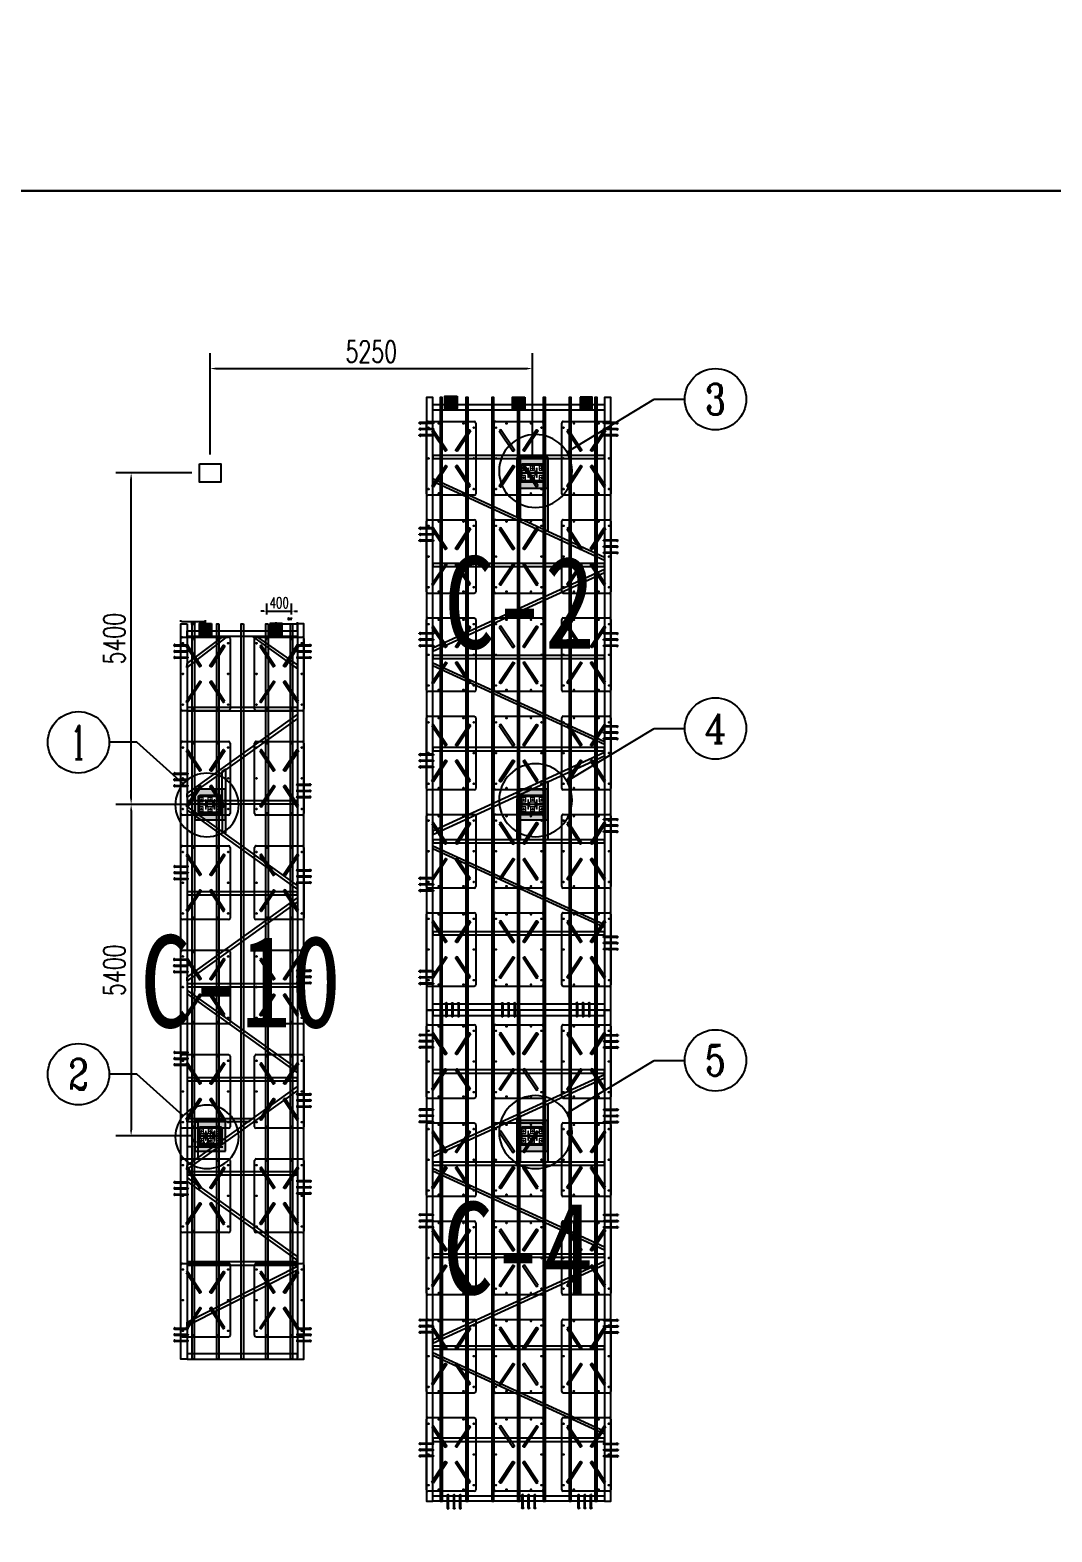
# Model space of a CAD drawing. Extents: x -89702 to 926017, y -610001 to -56924.
# Drawn here: x 79177 to 95822, y -567812 to -543348 of the extents above; entities that cross this region are included whole.
import ezdxf
from ezdxf.enums import TextEntityAlignment as Align

# ---------------------------------------------------------------- set-up
doc = ezdxf.new("R2010")
doc.units = 0
doc.header["$LTSCALE"] = 10
doc.header["$MEASUREMENT"] = 0
doc.linetypes.add('线型2', pattern=[2.5, 1.5, -1])
for name, color, linetype in [('BJ02', 2, 'Continuous'), ('DIM_IDEN', 3, 'Continuous'), ('PUB_TEXT', 7, 'Continuous'), ('W-FLOAT_BOWL浮筒', 253, 'Continuous'), ('W-STEEL_FRAME钢架', 3, 'Continuous'), ('W-STEEL_KEEL钢龙骨', 5, 'Continuous'), ('房屋工字钢', 2, 'Continuous'), ('柱子', 6, 'Continuous'), ('螺栓孔位', 2, 'Continuous'), ('铝合金', 7, 'Continuous')]:
    doc.layers.add(name, color=color, linetype=linetype)
for name, color, linetype, lineweight in [('孔标注', 9, 'Continuous', 18), ('字符标注', 9, 'Continuous', 18), ('文字标注', 7, 'Continuous', 18), ('柱_主零件_实线', 51, 'Continuous', 18), ('柱_零件_实线', 3, 'Continuous', 18), ('螺栓组-普通_实线', 9, 'Continuous', 18), ('钢板标注', 9, 'Continuous', 18)]:
    doc.layers.add(name, color=color, linetype=linetype, lineweight=lineweight)
doc.styles.add('_TCH_LABEL', font='COMPLEX', dxfattribs={"bigfont": 'GBCBIG'})
doc.styles.add('STANDARD_T3', font='simplex.shx', dxfattribs={"width": 0.7, "bigfont": 'gbcbig.shx'})
doc.styles.add('黑体', font='simhei.ttf', dxfattribs={"width": 0.8})
doc.dimstyles.new('W&&10', dxfattribs={"dimtxt": 35, "dimasz": 10, "dimexe": 25, "dimexo": 30, "dimgap": 10, "dimtad": 1, "dimdec": 0, "dimzin": 0, "dimdsep": 46, "dimtxsty": 'STANDARD_T3', "dimcen": 0.09, "dimclrd": 1, "dimclre": 1, "dimclrt": 7, "dimazin": 2, "dimtfac": 1, "dimtdec": 0, "dimtix": 1, "dimtmove": 2, "dimatfit": 3, "dimfxl": 0, "dimtolj": 1, "dimtzin": 0, "dimarcsym": 0})
doc.dimstyles.new('W&&100', dxfattribs={"dimtxt": 350, "dimasz": 100, "dimexe": 250, "dimexo": 300, "dimgap": 100, "dimtad": 1, "dimdec": 0, "dimzin": 0, "dimdsep": 46, "dimtxsty": 'STANDARD_T3', "dimcen": 0.09, "dimclrd": 1, "dimclre": 1, "dimclrt": 7, "dimazin": 2, "dimtfac": 1, "dimtdec": 0, "dimtix": 1, "dimtmove": 2, "dimatfit": 3, "dimfxl": 0, "dimtolj": 1, "dimtzin": 0, "dimarcsym": 0})
doc.dimstyles.new('W&&50', dxfattribs={"dimtxt": 175, "dimasz": 50, "dimexe": 125, "dimexo": 150, "dimgap": 50, "dimtad": 1, "dimdec": 0, "dimzin": 0, "dimdsep": 46, "dimtxsty": 'STANDARD_T3', "dimcen": 0.09, "dimclrd": 1, "dimclre": 1, "dimclrt": 7, "dimazin": 2, "dimtfac": 1, "dimtdec": 0, "dimtix": 1, "dimtmove": 2, "dimatfit": 3, "dimfxl": 0, "dimtolj": 1, "dimtzin": 0, "dimarcsym": 0})

# ---------------------------------------------------------------- blocks, each defined once
blk = doc.blocks.new('01')
h = blk.add_hatch()
h.set_pattern_fill('HOUND', color=77, scale=5)
h.set_pattern_definition([(0, (0, 0), (31.75, 7.9375), [127, -63.5]), (90, (0, 0), (-7.9375, -31.75), [127, -63.5])])
h.paths.add_polyline_path([(50227, 12928), (50227, 12728), (50427, 12728), (50427, 12928)])
h.paths.add_polyline_path([(50382, 12893, -1), (50402, 12893, -1)], flags=16)
h.paths.add_polyline_path([(50252, 12893, -1), (50272, 12893, -1)], flags=16)
h.paths.add_polyline_path([(50402, 12763, -1), (50382, 12763, -1)], flags=16)
h.paths.add_polyline_path([(50272, 12763, -1), (50252, 12763, -1)], flags=16)
at = {"color": 251}
blk.add_lwpolyline([(50227, 12928), (50427, 12928), (50427, 12728), (50227, 12728)], close=True, dxfattribs=at)
at = {"color": 6}
for centre in [(50262, 12893), (50262, 12763), (50392, 12893), (50392, 12763)]:
    blk.add_circle(centre, 10, dxfattribs=at)
blk = doc.blocks.new('*U1946')
at = {"layer": 'W-STEEL_KEEL钢龙骨', "color": 4}
blk.add_lwpolyline([(17.5, -5040), (17.5, 4940), (-17.5, 4940), (-17.5, -5040)], close=True, dxfattribs=at)
blk = doc.blocks.new('*U1947')
at = {"layer": 'W-STEEL_KEEL钢龙骨', "color": 0, "linetype": 'ByBlock', "lineweight": -2, "transparency": 16777216}
for p in [(0, 0), (420, 0), (840, 0), (1260, 0), (1680, 0), (2100, 0), (2520, 0)]:
    blk.add_blockref('*U1946', p, dxfattribs=at)
blk = doc.blocks.new('C-2')
at = {"color": 6}
blk.add_lwpolyline([(594561, 64256), (594561, 64166), (591761, 64166), (591761, 64256)], close=True, dxfattribs=at)
at = {"layer": 'W-STEEL_FRAME钢架', "color": 1}
for points in [[(594558, 63376), (594558, 63426), (591761, 63426), (591761, 63376)], [(594561, 61768), (594561, 61718), (591761, 63001), (591761, 63051)], [(594558, 61618), (594558, 61668), (591761, 61668), (591761, 61618)], [(591761, 60287), (591761, 60237), (594561, 61518), (594561, 61568)], [(594558, 60118), (594558, 60168), (591761, 60168), (591761, 60118)], [(594561, 58768), (594561, 58718), (591761, 60001), (591761, 60051)], [(594558, 58618), (594558, 58668), (591761, 58668), (591761, 58618)], [(591761, 57305), (591761, 57255), (594561, 58537), (594561, 58587)], [(594558, 57118), (594558, 57168), (591761, 57168), (591761, 57118)], [(591761, 57018), (591761, 57068), (594561, 55787), (594561, 55737)], [(594561, 55619), (594561, 55669), (591761, 55669), (591761, 55619)]]:
    blk.add_lwpolyline(points, close=True, dxfattribs=at)
at = {"layer": '铝合金', "color": 2}
for points in [[(591761, 54393), (591761, 64373), (591661, 64373), (591661, 54393)], [(591761, 54393), (591761, 54493), (594561, 54493), (594561, 54393)]]:
    blk.add_lwpolyline(points, close=True, dxfattribs=at)
blk.add_lwpolyline([(594561, 54393), (594661, 54393), (594661, 64373), (594561, 64373), (594561, 54393)], dxfattribs=at)
at = {"color": 4, "rotation": 270}
for p in [(579233, 114620), (580333, 114603)]:
    blk.add_blockref('01', p, dxfattribs=at)
at = {"color": 4, "xscale": -1, "rotation": 90}
blk.add_blockref('01', (607089, 114603), dxfattribs=at)
at = {"layer": 'W-STEEL_KEEL钢龙骨'}
blk.add_blockref('*U1947', (591900, 59433), dxfattribs=at)
blk = doc.blocks.new('1')
at = {"lineweight": -3}
for p, q in [((-1521938, 1214338), (-1521935, 1214338)), ((-1521938, 1214336), (-1521931, 1214336)), ((-1521938, 1214336), (-1521914, 1214336)), ((-1521938, 1214136), (-1521931, 1214136)), ((-1521938, 1214136), (-1521914, 1214136)), ((-1521938, 1214134), (-1521935, 1214134)), ((-1521936, 1214341), (-1521936, 1214346)), ((-1521936, 1214346), (-1521916, 1214346)), ((-1521935, 1214341), (-1521936, 1214341)), ((-1521935, 1214131), (-1521936, 1214131)), ((-1521936, 1214131), (-1521936, 1214126)), ((-1521936, 1214126), (-1521916, 1214126)), ((-1521934, 1214347), (-1521932, 1214347)), ((-1521934, 1214125), (-1521932, 1214125)), ((-1521933, 1214352), (-1521931, 1214355)), ((-1521933, 1214136), (-1521933, 1214352)), ((-1521919, 1214352), (-1521933, 1214352)), ((-1521932, 1214347), (-1521919, 1214347)), ((-1521932, 1214346), (-1521932, 1214341)), ((-1521932, 1214126), (-1521932, 1214131)), ((-1521932, 1214125), (-1521919, 1214125)), ((-1521921, 1214355), (-1521931, 1214355)), ((-1521919, 1214352), (-1521921, 1214355)), ((-1521919, 1214347), (-1521921, 1214347)), ((-1521921, 1214346), (-1521921, 1214341)), ((-1521921, 1214126), (-1521921, 1214131)), ((-1521919, 1214125), (-1521921, 1214125)), ((-1521919, 1214136), (-1521919, 1214352)), ((-1521917, 1214341), (-1521916, 1214341)), ((-1521914, 1214338), (-1521917, 1214338)), ((-1521914, 1214134), (-1521917, 1214134)), ((-1521917, 1214131), (-1521916, 1214131)), ((-1521916, 1214341), (-1521916, 1214346)), ((-1521916, 1214131), (-1521916, 1214126))]:
    blk.add_line(p, q, dxfattribs=at)
at = {"color": 1}
for p, q in [((-1521936, 1214346), (-1521934, 1214347)), ((-1521919, 1214347), (-1521916, 1214346))]:
    blk.add_line(p, q, dxfattribs=at)
at = {"color": 6, "lineweight": -3}
for p, q in [((-1521931, 1214136), (-1521931, 1214355)), ((-1521921, 1214136), (-1521921, 1214355))]:
    blk.add_line(p, q, dxfattribs=at)
at = {"lineweight": -3}
for points in [[(-1521933, 1214336), (-1521938, 1214336), (-1521938, 1214338), (-1521914, 1214338), (-1521914, 1214336), (-1521919, 1214336)], [(-1521933, 1214136), (-1521938, 1214136), (-1521938, 1214134), (-1521914, 1214134), (-1521914, 1214136), (-1521919, 1214136)], [(-1521935, 1214338), (-1521935, 1214341), (-1521917, 1214341), (-1521917, 1214338)], [(-1521935, 1214134), (-1521935, 1214131), (-1521917, 1214131), (-1521917, 1214134)]]:
    blk.add_lwpolyline(points, dxfattribs=at)
for centre, radius, start, end in [((-1521934, 1214129), 3.22, 223.6028, 316.3972), ((-1521926, 1214140), 14.7, 248.7607, 291.2393), ((-1521919, 1214129), 3.22, 223.6028, 316.3972)]:
    blk.add_arc(centre, radius, start, end, dxfattribs=at)
blk = doc.blocks.new('螺栓孔位')
at = {"layer": '螺栓孔位', "color": 1, "rotation": 270}
for p in [(-1214244, -1521833), (-1214244, -1521933), (-1214244, -1522033)]:
    blk.add_blockref('1', p, dxfattribs=at)
blk = doc.blocks.new('GZG')
at = {"layer": '孔标注', "ltscale": 100000, "const_width": 2.01}
blk.add_lwpolyline([(51, 341, 1), (49, 341, 1)], format="xyb", close=True, dxfattribs=at)
at = {"layer": '字符标注', "ltscale": 100000, "const_width": 2.01}
blk.add_lwpolyline([(204, 341, 1), (202, 341, 1)], format="xyb", close=True, dxfattribs=at)
at = {"layer": '柱_主零件_实线', "lineweight": 18, "ltscale": 100000}
for p, q in [((51, 261), (51, 271)), ((202, 271), (51, 271)), ((51, 261), (123, 261)), ((123, 261), (123, 131)), ((130, 261), (202, 261)), ((130, 131), (130, 261)), ((202, 261), (202, 271)), ((51, 120), (51, 131)), ((51, 131), (123, 131)), ((51, 120), (202, 120)), ((130, 131), (202, 131)), ((202, 120), (202, 131))]:
    blk.add_line(p, q, dxfattribs=at)
at = {"layer": '柱_零件_实线', "lineweight": 18, "ltscale": 100000}
for p, q in [((0, 0), (0, 392)), ((0, 392), (253, 392)), ((85, 376), (15, 376)), ((15, 376), (15, 306)), ((15, 306), (85, 306)), ((85, 306), (85, 376)), ((120, 371), (120, 271)), ((133, 371), (120, 371)), ((133, 321), (120, 321)), ((133, 271), (120, 271)), ((133, 271), (133, 371)), ((238, 376), (168, 376)), ((168, 376), (168, 306)), ((168, 306), (238, 306)), ((238, 306), (238, 376)), ((253, 392), (253, 0)), ((253, 0), (0, 0)), ((15, 231), (15, 161)), ((85, 231), (15, 231)), ((15, 161), (85, 161)), ((15, 85), (15, 15)), ((85, 85), (15, 85)), ((15, 15), (85, 15)), ((85, 161), (85, 231)), ((85, 15), (85, 85)), ((120, 120), (120, 20)), ((133, 120), (120, 120)), ((133, 70), (120, 70)), ((133, 20), (120, 20)), ((133, 20), (133, 120)), ((168, 231), (168, 161)), ((238, 231), (168, 231)), ((168, 161), (238, 161)), ((168, 85), (168, 15)), ((238, 85), (168, 85)), ((168, 15), (238, 15)), ((238, 161), (238, 231)), ((238, 15), (238, 85))]:
    blk.add_line(p, q, dxfattribs=at)
at = {"layer": '柱_零件_实线', "linetype": '线型2', "lineweight": 18, "ltscale": 100000}
for p, q in [((92, 246), (92, 238)), ((161, 246), (92, 246)), ((133, 301), (120, 301)), ((161, 246), (161, 238)), ((92, 238), (124, 238)), ((92, 153), (92, 146)), ((92, 153), (124, 153)), ((92, 146), (161, 146)), ((133, 90), (120, 90)), ((124, 238), (124, 153)), ((129, 238), (161, 238)), ((129, 153), (129, 238)), ((129, 153), (161, 153)), ((161, 153), (161, 146))]:
    blk.add_line(p, q, dxfattribs=at)
at = {"layer": '螺栓组-普通_实线', "lineweight": 18, "ltscale": 100000}
for p, q in [((70, 341), (30, 341)), ((50, 371), (50, 311)), ((223, 341), (183, 341)), ((203, 371), (203, 311)), ((70, 196), (30, 196)), ((70, 50), (30, 50)), ((50, 226), (50, 166)), ((50, 80), (50, 20)), ((223, 196), (183, 196)), ((223, 50), (183, 50)), ((203, 226), (203, 166)), ((203, 80), (203, 20))]:
    blk.add_line(p, q, dxfattribs=at)
at = {"layer": '螺栓组-普通_实线', "color": 1, "ltscale": 100000, "const_width": 10}
for points in [[(55, 341, 1), (45, 341, 1)], [(208, 341, 1), (198, 341, 1)], [(55, 196, 1), (45, 196, 1)], [(55, 50, 1), (45, 50, 1)], [(208, 196, 1), (198, 196, 1)], [(208, 50, 1), (198, 50, 1)]]:
    blk.add_lwpolyline(points, format="xyb", close=True, dxfattribs=at)
at = {"layer": '钢板标注', "ltscale": 100000, "const_width": 2.01}
for points in [[(51, 50, 1), (49, 50, 1)], [(254, 0, 1), (252, 0, 1)]]:
    blk.add_lwpolyline(points, format="xyb", close=True, dxfattribs=at)
blk = doc.blocks.new('GG')
at = {"layer": 'W-STEEL_FRAME钢架', "true_color": 0x636466}
h = blk.add_hatch(color=251, dxfattribs=at)
h.dxf.hatch_style = 1
h.paths.add_polyline_path([(500, 500), (0, 500), (0, 0), (500, 0)])
h.paths.add_polyline_path([(377, 55), (124, 55), (124, 447), (377, 447)], flags=16)
at = {"layer": 'BJ02', "color": 3}
blk.add_lwpolyline([(0, 0), (500, 0), (500, 500), (0, 500)], close=True, dxfattribs=at)
at = {"layer": '房屋工字钢', "color": 2}
blk.add_lwpolyline([(124, 55), (377, 55), (377, 447), (124, 447)], close=True, dxfattribs=at)
at = {"layer": 'W-STEEL_FRAME钢架', "color": 3}
blk.add_blockref('GZG', (124, 55), dxfattribs=at)
blk = doc.blocks.new('*U1944')
at = {"layer": 'W-STEEL_KEEL钢龙骨', "color": 4}
blk.add_lwpolyline([(18, -4000), (18, 4000), (-18, 4000), (-18, -4000)], close=True, dxfattribs=at)
blk = doc.blocks.new('*U1945')
at = {"layer": 'W-STEEL_KEEL钢龙骨', "color": 0, "linetype": 'ByBlock', "lineweight": -2, "transparency": 16777216}
for p in [(0, 0), (420, 0), (840, 0), (1260, 0), (1680, 0), (2100, 0), (2520, 0)]:
    blk.add_blockref('*U1944', p, dxfattribs=at)
blk = doc.blocks.new('C-4')
at = {"layer": 'W-STEEL_FRAME钢架', "color": 1}
for points in [[(584103, 29109), (584103, 29159), (581306, 29159), (581306, 29109)], [(584106, 27759), (584106, 27709), (581306, 28992), (581306, 29042)], [(584103, 27609), (584103, 27659), (581306, 27659), (581306, 27609)], [(581306, 26278), (581306, 26228), (584106, 27510), (584106, 27560)], [(584103, 26110), (584103, 26160), (581306, 26160), (581306, 26110)], [(584106, 24760), (584106, 24710), (581306, 25992), (581306, 26042)], [(584103, 24610), (584103, 24660), (581306, 24660), (581306, 24610)], [(584106, 24471), (584106, 24521), (581306, 23238), (581306, 23188)], [(584103, 23110), (584103, 23160), (581306, 23160), (581306, 23110)]]:
    blk.add_lwpolyline(points, close=True, dxfattribs=at)
at = {"layer": '铝合金', "color": 2}
for points in [[(581306, 22135), (581306, 30135), (581206, 30135), (581206, 22135)], [(584106, 30135), (584106, 30045), (581306, 30045), (581306, 30135)], [(584106, 22135), (584106, 22225), (581306, 22225), (581306, 22135)]]:
    blk.add_lwpolyline(points, close=True, dxfattribs=at)
blk.add_lwpolyline([(584106, 22135), (584206, 22135), (584206, 30135), (584106, 30135), (584106, 22135)], dxfattribs=at)
at = {"layer": 'W-STEEL_KEEL钢龙骨'}
blk.add_blockref('*U1945', (581446, 26135), dxfattribs=at)
blk = doc.blocks.new('*U1952')
at = {"color": 4}
blk.add_lwpolyline([(18, 5990), (17, -5990), (-18, -5990), (-17, 5990)], close=True, dxfattribs=at)
blk = doc.blocks.new('*U1953')
at = {"layer": 'W-STEEL_KEEL钢龙骨', "color": 0, "linetype": 'ByBlock', "lineweight": -2, "transparency": 16777216}
for p in [(0, 0), (400, 0), (800, 0), (1200, 0), (1600, 0)]:
    blk.add_blockref('*U1952', p, dxfattribs=at)
blk = doc.blocks.new('*D1954')
at = {"color": 1, "lineweight": -2, "transparency": 16777216}
for p, q in [((384746, -105126), (384772, -105126)), ((384747, -105516), (384747, -105136)), ((384666, -105526), (384772, -105526))]:
    blk.add_line(p, q, dxfattribs=at)
at = {"color": 1, "transparency": 16777216}
for points in [[(384745, -105136), (384748, -105136), (384747, -105126)], [(384745, -105516), (384748, -105516), (384747, -105526)]]:
    blk.add_solid(points, dxfattribs=at)
at = {"layer": 'Defpoints', "color": 0, "transparency": 16777216}
for p in [(384716, -105126), (384747, -105126), (384636, -105526)]:
    blk.add_point(p, dxfattribs=at)
at = {"color": 7, "transparency": 16777216, "insert": (384719, -105326), "char_height": 35, "attachment_point": 5, "rotation": 90, "style": 'STANDARD_T3'}
blk.add_mtext('\\A1;400', dxfattribs=at)
blk = doc.blocks.new('*D1955')
at = {"color": 1, "lineweight": -2, "transparency": 16777216}
for p, q in [((384666, -106676), (384741, -106676)), ((384716, -106686), (384716, -107016)), ((384601, -107026), (384741, -107026))]:
    blk.add_line(p, q, dxfattribs=at)
at = {"color": 1, "transparency": 16777216}
for points in [[(384714, -106686), (384717, -106686), (384716, -106676)], [(384714, -107016), (384717, -107016), (384716, -107026)]]:
    blk.add_solid(points, dxfattribs=at)
at = {"layer": 'Defpoints', "color": 0, "transparency": 16777216}
for p in [(384636, -106676), (384571, -107026), (384716, -107026)]:
    blk.add_point(p, dxfattribs=at)
at = {"color": 7, "transparency": 16777216, "insert": (384795, -106901), "char_height": 35, "attachment_point": 5, "rotation": 90, "style": 'STANDARD_T3'}
blk.add_mtext('\\A1;350', dxfattribs=at)
blk = doc.blocks.new('柱子')
at = {"layer": '柱子'}
for points in [[(0, 11100), (350, 11100), (350, 10800), (0, 10800)], [(5250, 11100), (5600, 11100), (5600, 10800), (5250, 10800)], [(0, 5700), (350, 5700), (350, 5400), (0, 5400)], [(5250, 5700), (5600, 5700), (5600, 5400), (5250, 5400)], [(0, 300), (350, 300), (350, 0), (0, 0)], [(5250, 300), (5600, 300), (5600, 0), (5250, 0)]]:
    blk.add_lwpolyline(points, close=True, dxfattribs=at)
blk = doc.blocks.new('$matou$00000145')
at = {"layer": 'W-FLOAT_BOWL浮筒'}
for p, q in [((-600, -375), (-600, 375)), ((-575, 400), (575, 400)), ((600, 375), (600, -375)), ((575, -400), (-575, -400))]:
    blk.add_line(p, q, dxfattribs=at)
at = {"layer": 'W-FLOAT_BOWL浮筒', "color": 3}
for p, q in [((-507, 370), (-493, 370)), ((-500, 377), (-500, 363)), ((-7, 370), (7, 370)), ((0, 377), (0, 363)), ((493, 370), (507, 370)), ((500, 377), (500, 363)), ((-577, 200), (-563, 200)), ((-570, 207), (-570, 193)), ((563, 200), (577, 200)), ((570, 207), (570, 193)), ((-577, -200), (-563, -200)), ((-570, -193), (-570, -207)), ((563, -200), (577, -200)), ((570, -193), (570, -207)), ((-507, -370), (-493, -370)), ((-500, -377), (-500, -363)), ((-7, -370), (7, -370)), ((0, -377), (0, -363)), ((493, -370), (507, -370)), ((500, -377), (500, -363))]:
    blk.add_line(p, q, dxfattribs=at)
at = {"layer": 'W-FLOAT_BOWL浮筒', "ltscale": 100}
for points in [[(-450, 316), (-117, 95), (-133, 70), (-467, 291)], [(450, 316), (117, 95), (133, 70), (467, 291)], [(-450, -316), (-117, -95), (-133, -70), (-467, -291)], [(450, -316), (117, -95), (133, -70), (467, -291)]]:
    blk.add_lwpolyline(points, close=True, dxfattribs=at)
at = {"layer": 'W-FLOAT_BOWL浮筒'}
for centre in [(-500, 370), (0, 370), (500, 370), (-570, 200), (570, 200), (-570, -200), (570, -200), (-500, -370), (0, -370), (500, -370)]:
    blk.add_circle(centre, 7, dxfattribs=at)
for centre, start, end in [((-575, 375), 90, 180), ((575, 375), 0, 90), ((-575, -375), 180, 270), ((575, -375), 270, 0)]:
    blk.add_arc(centre, 25, start, end, dxfattribs=at)
blk = doc.blocks.new('*U1533')
at = {"layer": 'W-FLOAT_BOWL浮筒', "rotation": 270}
blk.add_blockref('$matou$00000145', (0, 0), dxfattribs=at)
blk = doc.blocks.new('*U1534')
at = {"layer": 'W-FLOAT_BOWL浮筒', "color": 0, "linetype": 'ByBlock', "lineweight": -2, "transparency": 16777216}
for p in [(0, 8000), (1100, 8000), (2200, 8000), (0, 6400), (1100, 6400), (2200, 6400), (0, 4800), (1100, 4800), (2200, 4800), (0, 3200), (1100, 3200), (2200, 3200), (0, 1600), (1100, 1600), (2200, 1600), (0, 0), (1100, 0), (2200, 0)]:
    blk.add_blockref('*U1533', p, dxfattribs=at)
blk = doc.blocks.new('*U1537')
at = {"layer": 'W-FLOAT_BOWL浮筒', "rotation": 270}
blk.add_blockref('$matou$00000145', (0, 0), dxfattribs=at)
blk = doc.blocks.new('*U1538')
at = {"layer": 'W-FLOAT_BOWL浮筒', "color": 0, "linetype": 'ByBlock', "lineweight": -2, "transparency": 16777216}
for p in [(0, 6400), (1100, 6400), (2200, 6400), (0, 4800), (1100, 4800), (2200, 4800), (0, 3200), (1100, 3200), (2200, 3200), (0, 1600), (1100, 1600), (2200, 1600), (0, 0), (1100, 0), (2200, 0)]:
    blk.add_blockref('*U1537', p, dxfattribs=at)
blk = doc.blocks.new('*U1535')
at = {"layer": 'W-FLOAT_BOWL浮筒', "rotation": 270}
blk.add_blockref('$matou$00000145', (0, 0), dxfattribs=at)
blk = doc.blocks.new('*U1536')
at = {"layer": 'W-FLOAT_BOWL浮筒', "color": 0, "linetype": 'ByBlock', "lineweight": -2, "transparency": 16777216}
for p in [(0, 10200), (1200, 10200), (0, 8500), (1200, 8500), (0, 6800), (1200, 6800), (0, 5100), (1200, 5100), (0, 3400), (1200, 3400), (0, 1700), (1200, 1700), (0, 0), (1200, 0)]:
    blk.add_blockref('*U1535', p, dxfattribs=at)
blk = doc.blocks.new('*D1667')
at = {"color": 1, "lineweight": -2, "transparency": 16777216}
for p, q in [((81853, -561462), (81853, -561411)), ((82218, -561462), (82218, -561411)), ((81803, -561536), (81753, -561536)), ((81853, -561536), (82218, -561536)), ((82268, -561536), (82318, -561536))]:
    blk.add_line(p, q, dxfattribs=at)
at = {"color": 1, "transparency": 16777216}
for points in [[(81803, -561528), (81803, -561545), (81853, -561536)], [(82268, -561528), (82268, -561545), (82218, -561536)]]:
    blk.add_solid(points, dxfattribs=at)
at = {"layer": 'Defpoints', "color": 0, "transparency": 16777216}
for p in [(81853, -561612), (82218, -561536), (82218, -561612)]:
    blk.add_point(p, dxfattribs=at)
at = {"color": 7, "transparency": 16777216, "insert": (82035, -561399), "char_height": 175, "attachment_point": 5, "style": 'STANDARD_T3'}
blk.add_mtext('\\A1;365', dxfattribs=at)
blk = doc.blocks.new('*D1668')
at = {"color": 1, "lineweight": -2, "transparency": 16777216}
for p, q in [((82986, -552813), (82936, -552813)), ((83036, -552869), (83036, -552688)), ((83036, -552813), (83436, -552813)), ((83436, -552869), (83436, -552688)), ((83486, -552813), (83536, -552813))]:
    blk.add_line(p, q, dxfattribs=at)
at = {"color": 1, "transparency": 16777216}
for points in [[(82986, -552805), (82986, -552822), (83036, -552813)], [(83486, -552805), (83486, -552822), (83436, -552813)]]:
    blk.add_solid(points, dxfattribs=at)
at = {"layer": 'Defpoints', "color": 0, "transparency": 16777216}
for p in [(83436, -552813), (83036, -553019), (83436, -553019)]:
    blk.add_point(p, dxfattribs=at)
at = {"color": 7, "transparency": 16777216, "insert": (83236, -552676), "char_height": 175, "attachment_point": 5, "style": 'STANDARD_T3'}
blk.add_mtext('\\A1;400', dxfattribs=at)
blk = doc.blocks.new('*D2407')
at = {"layer": 'Defpoints', "color": 0, "transparency": 16777216}
for p in [(82112, -555962), (80824, -561362), (82112, -561362)]:
    blk.add_point(p, dxfattribs=at)
at = {"layer": '文字标注', "color": 1, "lineweight": -2, "transparency": 16777216}
for p, q in [((81812, -555962), (80574, -555962)), ((80824, -556062), (80824, -561262)), ((81812, -561362), (80574, -561362))]:
    blk.add_line(p, q, dxfattribs=at)
at = {"layer": '文字标注', "color": 1, "transparency": 16777216}
for points in [[(80807, -556062), (80840, -556062), (80824, -555962)], [(80807, -561262), (80840, -561262), (80824, -561362)]]:
    blk.add_solid(points, dxfattribs=at)
at = {"layer": '文字标注', "color": 7, "transparency": 16777216, "insert": (80549, -558662), "char_height": 350, "attachment_point": 5, "rotation": 90, "style": 'STANDARD_T3'}
blk.add_mtext('\\A1;5400', dxfattribs=at)
blk = doc.blocks.new('*D2408')
at = {"layer": 'Defpoints', "color": 0, "transparency": 16777216}
for p in [(80824, -550562), (82112, -550562), (82112, -555962)]:
    blk.add_point(p, dxfattribs=at)
at = {"layer": '文字标注', "color": 1, "lineweight": -2, "transparency": 16777216}
for p, q in [((81812, -550562), (80574, -550562)), ((80824, -555862), (80824, -550662)), ((81812, -555962), (80574, -555962))]:
    blk.add_line(p, q, dxfattribs=at)
at = {"layer": '文字标注', "color": 1, "transparency": 16777216}
for points in [[(80807, -550662), (80840, -550662), (80824, -550562)], [(80807, -555862), (80840, -555862), (80824, -555962)]]:
    blk.add_solid(points, dxfattribs=at)
at = {"layer": '文字标注', "color": 7, "transparency": 16777216, "insert": (80549, -553262), "char_height": 350, "attachment_point": 5, "rotation": 90, "style": 'STANDARD_T3'}
blk.add_mtext('\\A1;5400', dxfattribs=at)
blk = doc.blocks.new('*D2409')
at = {"layer": 'Defpoints', "color": 0, "transparency": 16777216}
for p in [(87360, -548862), (82110, -550562), (87360, -550562)]:
    blk.add_point(p, dxfattribs=at)
at = {"layer": '文字标注', "color": 1, "lineweight": -2, "transparency": 16777216}
for p, q in [((82110, -550262), (82110, -548612)), ((87360, -550262), (87360, -548612)), ((82210, -548862), (87260, -548862))]:
    blk.add_line(p, q, dxfattribs=at)
at = {"layer": '文字标注', "color": 1, "transparency": 16777216}
for points in [[(82210, -548846), (82210, -548879), (82110, -548862)], [(87260, -548846), (87260, -548879), (87360, -548862)]]:
    blk.add_solid(points, dxfattribs=at)
at = {"layer": '文字标注', "color": 7, "transparency": 16777216, "insert": (84735, -548587), "char_height": 350, "attachment_point": 5, "style": 'STANDARD_T3'}
blk.add_mtext('\\A1;5250', dxfattribs=at)
blk = doc.blocks.new('C-10')
at = {"color": 2}
for points in [[(384715.6, -105226.2), (372735.6, -105226.2), (372735.6, -105126.2), (384715.6, -105126.2)], [(372735.6, -107026.2), (372825.6, -107026.2), (372825.6, -105226.2), (372735.6, -105226.2)]]:
    blk.add_lwpolyline(points, close=True, dxfattribs=at)
at = {"color": 6}
blk.add_lwpolyline([(384598.6, -107026.2), (384508.6, -107026.2), (384508.6, -105226.2), (384598.6, -105226.2)], close=True, dxfattribs=at)
at = {"color": 2}
blk.add_lwpolyline([(372735.6, -107026.2), (372735.6, -107126.2), (384715.6, -107126.2), (384715.6, -107026.2), (372759.6, -107026.2)], dxfattribs=at)
at = {"layer": 'W-STEEL_FRAME钢架', "color": 1}
for points in [[(374250.7, -107026.2), (374185.1, -107026.2), (373278.7, -105226.2), (373340.1, -105226.2), (374250.7, -107026.2)], [(374344.1, -107026.2), (374409.7, -107026.2), (375694.1, -105226.2), (375632.6, -105226.2), (374344.1, -107026.2)], [(377180.7, -107026.2), (377115.1, -107026.2), (375830.7, -105226.2), (375892.1, -105226.2), (377180.7, -107026.2)], [(377400.7, -107026.2), (377466.3, -107026.2), (378750.7, -105226.2), (378689.3, -105226.2), (377400.7, -107026.2)], [(380250.7, -107026.2), (380185.1, -107026.2), (378900.7, -105226.2), (378962.1, -105226.2), (380250.7, -107026.2)], [(380389.7, -107026.2), (380455.3, -107026.2), (381739.7, -105226.2), (381678.3, -105226.2), (380389.7, -107026.2)], [(383239.7, -107026.2), (383174.1, -107026.2), (381889.7, -105226.2), (381951.1, -105226.2), (383239.7, -107026.2)], [(384001.5, -105224.4), (384067.1, -105225.8), (384508.9, -105811), (384508.2, -105881.1), (384001.5, -105224.4)], [(383982.6, -107026.2), (384048.2, -107026.2), (384508.6, -106363.9), (384508.6, -106293.7), (383982.6, -107026.2)]]:
    blk.add_lwpolyline(points, dxfattribs=at)
for points in [[(374270.4, -107026.2), (374320.4, -107026.2), (374320.4, -105226.2), (374270.4, -105226.2)], [(375740.8, -107026.2), (375790.8, -107026.2), (375790.8, -105226.2), (375740.8, -105226.2)], [(377270.4, -107026.2), (377320.4, -107026.2), (377320.4, -105226.2), (377270.4, -105226.2)], [(378801.1, -107026.2), (378851.1, -107026.2), (378851.1, -105226.2), (378801.1, -105226.2)], [(380300.4, -107026.2), (380350.4, -107026.2), (380350.4, -105226.2), (380300.4, -105226.2)], [(381782.5, -107026.2), (381832.5, -107026.2), (381832.5, -105226.2), (381782.5, -105226.2)], [(383300.4, -107026.2), (383350.4, -107026.2), (383350.4, -105226.2), (383300.4, -105226.2)]]:
    blk.add_lwpolyline(points, close=True, dxfattribs=at)
at = {"color": 4, "rotation": 180}
blk.add_blockref('01', (434945.7, -92698.3), dxfattribs=at)
at = {"color": 4, "xscale": -1}
blk.add_blockref('01', (434945.7, -119504.1), dxfattribs=at)
at = {"layer": 'W-STEEL_KEEL钢龙骨', "rotation": 270}
blk.add_blockref('*U1953', (378725.6, -105326.2), dxfattribs=at)
at = {"layer": '螺栓孔位', "rotation": 270}
for p in [(373142.6, -105133.9), (384272.6, -105131.9), (373142.6, -107133.9), (384272.6, -107133.9)]:
    blk.add_blockref('螺栓孔位', p, dxfattribs=at)
at = {"color": 2}
dim = blk.add_linear_dim(base=(384746.6, -105126.2), p1=(384635.6, -105526.2), p2=(384715.6, -105126.2), angle=90, dimstyle='W&&10', dxfattribs=at)
dim.commit()
dim.dimension.update_dxf_attribs({"geometry": '*D1954', "text_midpoint": (384719.1, -105326.2)})
dim = blk.add_linear_dim(base=(384715.6, -107026.2), p1=(384635.6, -106676.2), p2=(384570.6, -107026.2), angle=90, dimstyle='W&&10', dxfattribs=at)
dim.commit()
dim.dimension.update_dxf_attribs({"geometry": '*D1955', "text_midpoint": (384794.9, -106901.2), "dimtype": 128})

msp = doc.modelspace()

# ---------------------------------------------------------------- linework, layer by layer
at = {"color": 6}
msp.add_lwpolyline([(67937.1, -545966.6), (111175.6, -545966.6), (111175.6, -581777.6), (67937.1, -581777.6)], close=True, dxfattribs=at)
at = {"layer": 'BJ02'}
msp.add_lwpolyline([(67937.1, -490906.1), (111175.6, -490906.1), (111175.6, -545966.6), (67937.1, -545966.6)], close=True, dxfattribs=at)
at = {"layer": 'DIM_IDEN', "color": 2}
for p, q in [((87920.2, -550222.9), (89345.3, -549362)), ((89345.3, -549362), (89841.4, -549362)), ((87920.2, -555585.2), (89345.3, -554724.3)), ((89345.3, -554724.3), (89841.4, -554724.3)), ((80919.3, -554950.1), (80466.7, -554950.1)), ((81674, -555625.3), (80919.3, -554950.1)), ((87920.2, -560991.2), (89345.3, -560130.3)), ((89345.3, -560130.3), (89841.4, -560130.3)), ((80919.3, -560356.1), (80466.7, -560356.1)), ((81674, -561031.3), (80919.3, -560356.1))]:
    msp.add_line(p, q, dxfattribs=at)
for points in [[(88005.8, -550530.2, 1), (86817.1, -550530.2, 1)], [(88005.8, -555892.6, 1), (86817.1, -555892.6, 1)], [(82576.2, -555970, 1), (81542.3, -555970, 1)], [(82576.2, -561376, 1), (81542.3, -561376, 1)], [(88005.8, -561298.6, 1), (86817.1, -561298.6, 1)]]:
    msp.add_lwpolyline(points, format="xyb", close=True, dxfattribs=at)
for centre in [(90341.4, -549362), (90341.4, -554724.3), (79966.7, -554950.1), (90341.4, -560130.3), (79966.7, -560356.1)]:
    msp.add_circle(centre, 500, dxfattribs=at)
at = {"layer": 'W-STEEL_FRAME钢架', "color": 3}
for points in [[(87112, -550328.6), (87162.4, -550328.6), (87162.4, -551307.7), (87112, -551284.6)], [(87560, -550328.6), (87610.4, -550328.6), (87610.4, -551513.6), (87560, -551490.5)], [(82309.1, -555424.9), (82359.5, -555388.9), (82362.2, -556431.6), (82311.8, -556395.6)], [(87561.6, -555613.6), (87612, -555590.5), (87612, -556536.3), (87561.6, -556536.3)], [(87112, -555869.3), (87162.4, -555846.3), (87162.4, -556536.3), (87112, -556536.3)], [(87561.6, -560861.5), (87612, -560838.5), (87612, -561787), (87561.6, -561787)], [(82803.2, -561078.4), (82732.8, -561128.9), (81735.4, -561128.9), (81735.4, -561078.4)], [(81862.3, -561128.9), (81912.7, -561128.9), (81912.7, -561715.9), (81862.3, -561752)], [(87112, -561067.5), (87162.4, -561044.4), (87162.4, -561787), (87112, -561787)], [(87112, -561067.5), (87162.4, -561044.4), (87162.4, -561787), (87112, -561787)]]:
    msp.add_lwpolyline(points, close=True, dxfattribs=at)

# ---------------------------------------------------------------- block references
at = {"layer": 'BJ02'}
msp.add_blockref('C-2', (-506025.5, -613704.5), dxfattribs=at)
at = {"layer": 'BJ02', "color": 1, "rotation": 90}
msp.add_blockref('C-10', (-23490.8, -937734.9), dxfattribs=at)
at = {"layer": 'BJ02', "rotation": 180}
msp.add_blockref('C-4', (669841.5, -537177.1), dxfattribs=at)
at = {"layer": 'W-FLOAT_BOWL浮筒'}
for name, p in [('*U1534', (86036.8, -558324.9)), ('*U1536', (82035.2, -564036.5)), ('*U1538', (86036.4, -566549.2))]:
    msp.add_blockref(name, p, dxfattribs=at)
at = {"layer": 'W-STEEL_FRAME钢架', "color": 3}
for p, rotation in [((87610.4, -550811.6), 89.99999999999999), ((82360.4, -556211.6), 90), ((87612, -556211.6), 89.99999999999999), ((82362.3, -561611.6), 90), ((87612, -561611.6), 90)]:
    msp.add_blockref('GG', p, dxfattribs=dict(at, rotation=rotation))
at = {"layer": '柱子', "color": 1}
msp.add_blockref('柱子', (81935.4, -561511.6), dxfattribs=at)
at = {"layer": '螺栓孔位', "xscale": -1}
for p in [(85627.7, -549843.2), (88627.5, -549843.2), (85627.7, -551557.2), (88627.7, -551756.6), (85627.7, -553271.2), (88627.7, -553271), (88627.7, -554785), (85627.7, -555245), (88627.7, -556299), (85627.7, -557259.3), (88627.7, -558213), (85627.7, -558773.6)]:
    msp.add_blockref('螺栓孔位', p, dxfattribs=at)
at = {"layer": '螺栓孔位'}
for p in [(81641, -555552.7), (83641, -555733.1), (81643.2, -557066.7), (83643.1, -557127.1), (81639.7, -558580.7), (83643.1, -558761.1), (81643, -560094.7), (83643.1, -560775.1), (81643, -562209.1), (83643.1, -562189.4)]:
    msp.add_blockref('螺栓孔位', p, dxfattribs=at)
at = {"layer": '螺栓孔位', "xscale": -1}
for p, rotation in [((86049.3, -559311.6), 90), ((86963.5, -559311.6), 90), ((88177.8, -559309.2), 90), ((88643.1, -559826.1), 180), ((88643.1, -561040), 180), ((88643.1, -562754.4), 180), ((88643.1, -564468.4), 180), ((88643.1, -566482.8), 180), ((86093, -567314), 270), ((87307.2, -567311.7), 270), ((88221.4, -567311.7), 270)]:
    msp.add_blockref('螺栓孔位', p, dxfattribs=dict(at, rotation=rotation))
at = {"layer": '螺栓孔位', "rotation": 180}
for p in [(85627.7, -559826.1), (85627.7, -561040), (85627.7, -562754.4), (85627.7, -564468.4), (85627.7, -566482.8)]:
    msp.add_blockref('螺栓孔位', p, dxfattribs=at)

# ---------------------------------------------------------------- texts
at = {"layer": 'PUB_TEXT', "color": 7, "style": '_TCH_LABEL'}
for s, height, p, p2 in [('3', 499.2, (90175, -549611.6), (90507.8, -549611.6)), ('4', 477.3, (90159.6, -554963), (90523.2, -554963)), ('1', 551.5, (79848.5, -555225.8), (80084.9, -555225.8)), ('5', 499.2, (90175, -560380), (90507.8, -560380)), ('2', 499.2, (79800.3, -560605.7), (80133.1, -560605.7))]:
    msp.add_text(s, height=height, dxfattribs=at).set_placement(p, p2, align=Align.FIT)
at = {"layer": 'PUB_TEXT', "style": '黑体', "width": 0.8}
for s, p in [('C-2', (85923.4, -553422.6)), ('C-10', (80972.7, -559594.4)), ('C-4', (85900.1, -563939.1))]:
    msp.add_text(s, height=1502.11, dxfattribs=at).set_placement(p)

# ---------------------------------------------------------------- dimensions: what is measured, and where the dimension line sits
at = {"color": 4}
for p1, p2, distance, picture, middle in [((83035.5, -553019.4), (83435.5, -553019.4), 206.1, '*D1668', (83235.5, -552675.8)), ((81852.8, -561611.6), (82217.8, -561611.6), 75.5, '*D1667', (82035.3, -561398.7))]:
    dim = msp.add_aligned_dim(p1=p1, p2=p2, distance=distance, dimstyle='W&&50', dxfattribs=at)
    dim.commit()
    dim.dimension.update_dxf_attribs({"geometry": picture, "text_midpoint": middle})
at = {"layer": '文字标注'}
dim = msp.add_linear_dim(base=(87360.4, -548862.4), p1=(82110.4, -550561.6), p2=(87360.4, -550561.6), dimstyle='W&&100', dxfattribs=at)
dim.commit()
dim.dimension.update_dxf_attribs({"geometry": '*D2409', "text_midpoint": (84735.4, -548587.4)})
for base, p2, picture, middle in [((80823.5, -550561.6), (82112.3, -550561.6), '*D2408', (80548.5, -553261.6)), ((80823.5, -561361.6), (82112.3, -561361.6), '*D2407', (80548.5, -558661.6))]:
    dim = msp.add_linear_dim(base=base, p1=(82112.3, -555961.6), p2=p2, angle=90, dimstyle='W&&100', dxfattribs=at)
    dim.commit()
    dim.dimension.update_dxf_attribs({"geometry": picture, "text_midpoint": middle})

doc.saveas('drawing.dxf')
